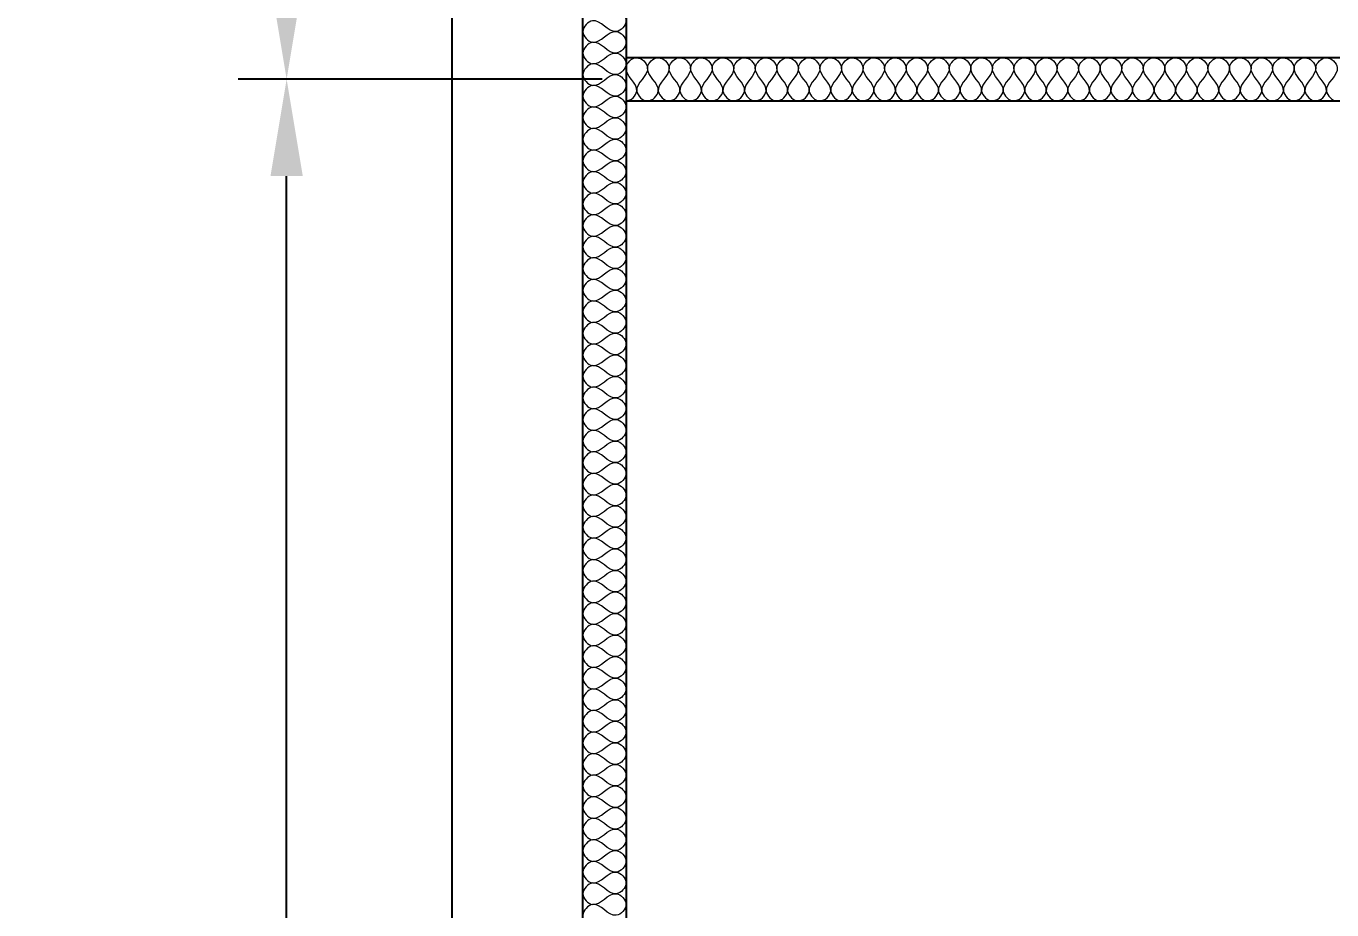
# Model space of a CAD drawing. Header units: metres. Extents: x 125 to 1179, y 511 to 749.
# Drawn here: x 124.69 to 158.39, y 583.92 to 606.73 of the extents above; entities that cross this region are included whole.
import ezdxf

# ---------------------------------------------------------------- set-up
doc = ezdxf.new("R2010")
doc.units = ezdxf.units.M
doc.layers.add('Text18', color=8, linetype='Continuous', lineweight=18)
doc.styles.get("Standard").update_dxf_attribs({"font": 'arial.ttf'})
doc.dimstyles.new('ISO-25', dxfattribs={"dimtxt": 2.5, "dimasz": 2.5, "dimexe": 1.25, "dimexo": 0.625, "dimtad": 1, "dimtxsty": 'Standard', "dimcen": 2.5, "dimadec": 0, "dimazin": 0, "dimtfac": 1, "dimtmove": 0, "dimatfit": 3, "dimfxl": 1, "dimarcsym": 0})

# ---------------------------------------------------------------- blocks, each defined once
blk = doc.blocks.new('*D3')
at = {"color": 0, "lineweight": -2, "transparency": 16777216}
for p, q in [((139.561, 605.357), (130.166, 605.357)), ((131.416, 533.7), (131.416, 602.857)), ((138.437, 531.2), (130.166, 531.2))]:
    blk.add_line(p, q, dxfattribs=at)
at = {"color": 0, "transparency": 16777216}
for points in [[(130.999, 602.857), (131.832, 602.857), (131.416, 605.357)], [(130.999, 533.7), (131.832, 533.7), (131.416, 531.2)]]:
    blk.add_solid(points, dxfattribs=at)
at = {"layer": 'Defpoints', "color": 0, "transparency": 16777216}
for p in [(131.416, 605.357), (140.186, 605.357), (139.062, 531.2)]:
    blk.add_point(p, dxfattribs=at)
at = {"color": 0, "transparency": 16777216, "insert": (127.791, 568.279), "char_height": 2.5, "attachment_point": 5, "rotation": 90}
blk.add_mtext('{\\fISOCPEUR|b0|i0|c0|p34;\\H2x;7,42m}', dxfattribs=at)
blk = doc.blocks.new('*D4')
at = {"color": 0, "lineweight": -2, "transparency": 16777216}
for p, q in [((139.561, 696.369), (130.166, 696.369)), ((131.416, 607.857), (131.416, 693.869)), ((139.561, 605.357), (130.166, 605.357))]:
    blk.add_line(p, q, dxfattribs=at)
at = {"color": 0, "transparency": 16777216}
for points in [[(130.999, 693.869), (131.832, 693.869), (131.416, 696.369)], [(130.999, 607.857), (131.832, 607.857), (131.416, 605.357)]]:
    blk.add_solid(points, dxfattribs=at)
at = {"layer": 'Defpoints', "color": 0, "transparency": 16777216}
for p in [(131.416, 696.369), (140.186, 696.369), (140.186, 605.357)]:
    blk.add_point(p, dxfattribs=at)
at = {"color": 0, "transparency": 16777216, "insert": (127.791, 650.863), "char_height": 2.5, "attachment_point": 5, "rotation": 90}
blk.add_mtext('{\\fISOCPEUR|b0|i0|c0|p34;\\H2x;9,10m}', dxfattribs=at)

msp = doc.modelspace()

# ---------------------------------------------------------------- linework, layer by layer
for p, q in [((135.692, 527.829), (135.692, 699.329)), ((139.062, 531.2), (139.062, 696.369)), ((140.186, 605.919), (140.186, 695.245)), ((140.186, 605.919), (339.062, 605.919)), ((140.186, 604.796), (140.186, 605.919)), ((140.186, 604.796), (339.062, 604.796)), ((140.186, 532.324), (140.186, 604.796))]:
    msp.add_line(p, q)
at = {"layer": 'Text18', "color": 0, "ltscale": 0.5}
for points, knots in [([(139.925, 607.143), (140.045, 607.126), (140.305, 606.865), (139.81, 606.367), (139.427, 607.088), (139.063, 606.711), (139.062, 606.586)], [2.217326, 2.217326, 2.217326, 2.217326, 2.553667, 2.890008, 3.49416, 3.830501, 3.830501, 3.830501, 3.830501]), ([(139.062, 606.586), (139.064, 606.456), (139.426, 606.09), (139.709, 606.616), (139.925, 606.586)], [1.2768335, 1.2768335, 1.2768335, 1.2768335, 1.6131741, 2.2173264, 2.2173264, 2.2173264, 2.2173264]), ([(139.925, 606.586), (140.045, 606.57), (140.305, 606.308), (139.81, 605.811), (139.427, 606.532), (139.063, 606.155), (139.062, 606.03)], [2.217326, 2.217326, 2.217326, 2.217326, 2.553667, 2.890008, 3.49416, 3.830501, 3.830501, 3.830501, 3.830501]), ([(139.062, 606.03), (139.064, 605.899), (139.426, 605.534), (139.709, 606.06), (139.925, 606.03)], [1.2768335, 1.2768335, 1.2768335, 1.2768335, 1.6131741, 2.2173264, 2.2173264, 2.2173264, 2.2173264]), ([(139.925, 606.03), (140.045, 606.013), (140.305, 605.752), (139.81, 605.255), (139.427, 605.975), (139.063, 605.598), (139.062, 605.474)], [2.217326, 2.217326, 2.217326, 2.217326, 2.553667, 2.890008, 3.49416, 3.830501, 3.830501, 3.830501, 3.830501]), ([(140.175, 604.796), (140.306, 604.797), (140.671, 605.159), (140.145, 605.442), (140.175, 605.658)], [1.2768335, 1.2768335, 1.2768335, 1.2768335, 1.6131741, 2.2173264, 2.2173264, 2.2173264, 2.2173264]), ([(140.175, 605.658), (140.192, 605.778), (140.453, 606.039), (140.95, 605.543), (140.23, 605.16), (140.607, 604.796), (140.731, 604.796)], [2.217326, 2.217326, 2.217326, 2.217326, 2.553667, 2.890008, 3.49416, 3.830501, 3.830501, 3.830501, 3.830501]), ([(140.731, 604.796), (140.862, 604.797), (141.228, 605.159), (140.701, 605.442), (140.731, 605.658)], [1.2768335, 1.2768335, 1.2768335, 1.2768335, 1.6131741, 2.2173264, 2.2173264, 2.2173264, 2.2173264]), ([(140.731, 605.658), (140.748, 605.778), (141.009, 606.039), (141.507, 605.543), (140.786, 605.16), (141.163, 604.796), (141.288, 604.796)], [2.217326, 2.217326, 2.217326, 2.217326, 2.553667, 2.890008, 3.49416, 3.830501, 3.830501, 3.830501, 3.830501]), ([(141.288, 604.796), (141.418, 604.797), (141.784, 605.159), (141.258, 605.442), (141.288, 605.658)], [1.2768335, 1.2768335, 1.2768335, 1.2768335, 1.6131741, 2.2173264, 2.2173264, 2.2173264, 2.2173264]), ([(141.288, 605.658), (141.304, 605.778), (141.566, 606.039), (142.063, 605.543), (141.342, 605.16), (141.719, 604.796), (141.844, 604.796)], [2.217326, 2.217326, 2.217326, 2.217326, 2.553667, 2.890008, 3.49416, 3.830501, 3.830501, 3.830501, 3.830501]), ([(141.844, 604.796), (141.975, 604.797), (142.34, 605.159), (141.814, 605.442), (141.844, 605.658)], [1.2768335, 1.2768335, 1.2768335, 1.2768335, 1.6131741, 2.2173264, 2.2173264, 2.2173264, 2.2173264]), ([(141.844, 605.658), (141.861, 605.778), (142.122, 606.039), (142.619, 605.543), (141.899, 605.16), (142.276, 604.796), (142.4, 604.796)], [2.217326, 2.217326, 2.217326, 2.217326, 2.553667, 2.890008, 3.49416, 3.830501, 3.830501, 3.830501, 3.830501]), ([(142.4, 604.796), (142.531, 604.797), (142.897, 605.159), (142.37, 605.442), (142.4, 605.658)], [1.2768335, 1.2768335, 1.2768335, 1.2768335, 1.6131741, 2.2173264, 2.2173264, 2.2173264, 2.2173264]), ([(142.4, 605.658), (142.417, 605.778), (142.678, 606.039), (143.176, 605.543), (142.455, 605.16), (142.832, 604.796), (142.957, 604.796)], [2.217326, 2.217326, 2.217326, 2.217326, 2.553667, 2.890008, 3.49416, 3.830501, 3.830501, 3.830501, 3.830501]), ([(142.957, 604.796), (143.087, 604.797), (143.453, 605.159), (142.927, 605.442), (142.957, 605.658)], [1.2768335, 1.2768335, 1.2768335, 1.2768335, 1.6131741, 2.2173264, 2.2173264, 2.2173264, 2.2173264]), ([(142.957, 605.658), (142.973, 605.778), (143.235, 606.039), (143.732, 605.543), (143.011, 605.16), (143.388, 604.796), (143.513, 604.796)], [2.217326, 2.217326, 2.217326, 2.217326, 2.553667, 2.890008, 3.49416, 3.830501, 3.830501, 3.830501, 3.830501]), ([(143.513, 604.796), (143.644, 604.797), (144.009, 605.159), (143.483, 605.442), (143.513, 605.658)], [1.2768335, 1.2768335, 1.2768335, 1.2768335, 1.6131741, 2.2173264, 2.2173264, 2.2173264, 2.2173264]), ([(143.513, 605.658), (143.53, 605.778), (143.791, 606.039), (144.288, 605.543), (143.568, 605.16), (143.945, 604.796), (144.069, 604.796)], [2.217326, 2.217326, 2.217326, 2.217326, 2.553667, 2.890008, 3.49416, 3.830501, 3.830501, 3.830501, 3.830501]), ([(144.069, 604.796), (144.2, 604.797), (144.566, 605.159), (144.039, 605.442), (144.069, 605.658)], [1.2768335, 1.2768335, 1.2768335, 1.2768335, 1.6131741, 2.2173264, 2.2173264, 2.2173264, 2.2173264]), ([(144.069, 605.658), (144.086, 605.778), (144.347, 606.039), (144.845, 605.543), (144.124, 605.16), (144.501, 604.796), (144.626, 604.796)], [2.217326, 2.217326, 2.217326, 2.217326, 2.553667, 2.890008, 3.49416, 3.830501, 3.830501, 3.830501, 3.830501]), ([(144.626, 604.796), (144.756, 604.797), (145.122, 605.159), (144.596, 605.442), (144.626, 605.658)], [1.2768335, 1.2768335, 1.2768335, 1.2768335, 1.6131741, 2.2173264, 2.2173264, 2.2173264, 2.2173264]), ([(144.626, 605.658), (144.642, 605.778), (144.904, 606.039), (145.401, 605.543), (144.68, 605.16), (145.057, 604.796), (145.182, 604.796)], [2.217326, 2.217326, 2.217326, 2.217326, 2.553667, 2.890008, 3.49416, 3.830501, 3.830501, 3.830501, 3.830501]), ([(145.182, 604.796), (145.313, 604.797), (145.678, 605.159), (145.152, 605.442), (145.182, 605.658)], [1.2768335, 1.2768335, 1.2768335, 1.2768335, 1.6131741, 2.2173264, 2.2173264, 2.2173264, 2.2173264]), ([(145.182, 605.658), (145.199, 605.778), (145.46, 606.039), (145.957, 605.543), (145.237, 605.16), (145.614, 604.796), (145.738, 604.796)], [2.217326, 2.217326, 2.217326, 2.217326, 2.553667, 2.890008, 3.49416, 3.830501, 3.830501, 3.830501, 3.830501]), ([(145.738, 604.796), (145.869, 604.797), (146.235, 605.159), (145.708, 605.442), (145.738, 605.658)], [1.2768335, 1.2768335, 1.2768335, 1.2768335, 1.6131741, 2.2173264, 2.2173264, 2.2173264, 2.2173264]), ([(145.738, 605.658), (145.755, 605.778), (146.016, 606.039), (146.514, 605.543), (145.793, 605.16), (146.17, 604.796), (146.295, 604.796)], [2.217326, 2.217326, 2.217326, 2.217326, 2.553667, 2.890008, 3.49416, 3.830501, 3.830501, 3.830501, 3.830501]), ([(146.295, 604.796), (146.425, 604.797), (146.791, 605.159), (146.265, 605.442), (146.295, 605.658)], [1.2768335, 1.2768335, 1.2768335, 1.2768335, 1.6131741, 2.2173264, 2.2173264, 2.2173264, 2.2173264]), ([(146.295, 605.658), (146.311, 605.778), (146.573, 606.039), (147.07, 605.543), (146.349, 605.16), (146.726, 604.796), (146.851, 604.796)], [2.217326, 2.217326, 2.217326, 2.217326, 2.553667, 2.890008, 3.49416, 3.830501, 3.830501, 3.830501, 3.830501]), ([(146.851, 604.796), (146.982, 604.797), (147.347, 605.159), (146.821, 605.442), (146.851, 605.658)], [1.2768335, 1.2768335, 1.2768335, 1.2768335, 1.6131741, 2.2173264, 2.2173264, 2.2173264, 2.2173264]), ([(146.851, 605.658), (146.868, 605.778), (147.129, 606.039), (147.626, 605.543), (146.906, 605.16), (147.283, 604.796), (147.407, 604.796)], [2.217326, 2.217326, 2.217326, 2.217326, 2.553667, 2.890008, 3.49416, 3.830501, 3.830501, 3.830501, 3.830501]), ([(147.407, 604.796), (147.538, 604.797), (147.904, 605.159), (147.377, 605.442), (147.407, 605.658)], [1.2768335, 1.2768335, 1.2768335, 1.2768335, 1.6131741, 2.2173264, 2.2173264, 2.2173264, 2.2173264]), ([(147.407, 605.658), (147.424, 605.778), (147.685, 606.039), (148.183, 605.543), (147.462, 605.16), (147.839, 604.796), (147.964, 604.796)], [2.217326, 2.217326, 2.217326, 2.217326, 2.553667, 2.890008, 3.49416, 3.830501, 3.830501, 3.830501, 3.830501]), ([(147.964, 604.796), (148.094, 604.797), (148.46, 605.159), (147.934, 605.442), (147.964, 605.658)], [1.2768335, 1.2768335, 1.2768335, 1.2768335, 1.6131741, 2.2173264, 2.2173264, 2.2173264, 2.2173264]), ([(147.964, 605.658), (147.98, 605.778), (148.242, 606.039), (148.739, 605.543), (148.018, 605.16), (148.395, 604.796), (148.52, 604.796)], [2.217326, 2.217326, 2.217326, 2.217326, 2.553667, 2.890008, 3.49416, 3.830501, 3.830501, 3.830501, 3.830501]), ([(148.52, 604.796), (148.651, 604.797), (149.016, 605.159), (148.49, 605.442), (148.52, 605.658)], [1.2768335, 1.2768335, 1.2768335, 1.2768335, 1.6131741, 2.2173264, 2.2173264, 2.2173264, 2.2173264]), ([(148.52, 605.658), (148.537, 605.778), (148.798, 606.039), (149.295, 605.543), (148.575, 605.16), (148.952, 604.796), (149.076, 604.796)], [2.217326, 2.217326, 2.217326, 2.217326, 2.553667, 2.890008, 3.49416, 3.830501, 3.830501, 3.830501, 3.830501]), ([(149.076, 604.796), (149.207, 604.797), (149.573, 605.159), (149.046, 605.442), (149.076, 605.658)], [1.2768335, 1.2768335, 1.2768335, 1.2768335, 1.6131741, 2.2173264, 2.2173264, 2.2173264, 2.2173264]), ([(149.076, 605.658), (149.093, 605.778), (149.354, 606.039), (149.852, 605.543), (149.131, 605.16), (149.508, 604.796), (149.633, 604.796)], [2.217326, 2.217326, 2.217326, 2.217326, 2.553667, 2.890008, 3.49416, 3.830501, 3.830501, 3.830501, 3.830501]), ([(149.633, 604.796), (149.763, 604.797), (150.129, 605.159), (149.603, 605.442), (149.633, 605.658)], [1.2768335, 1.2768335, 1.2768335, 1.2768335, 1.6131741, 2.2173264, 2.2173264, 2.2173264, 2.2173264]), ([(149.633, 605.658), (149.649, 605.778), (149.911, 606.039), (150.408, 605.543), (149.687, 605.16), (150.064, 604.796), (150.189, 604.796)], [2.217326, 2.217326, 2.217326, 2.217326, 2.553667, 2.890008, 3.49416, 3.830501, 3.830501, 3.830501, 3.830501]), ([(150.189, 604.796), (150.32, 604.797), (150.685, 605.159), (150.159, 605.442), (150.189, 605.658)], [1.2768335, 1.2768335, 1.2768335, 1.2768335, 1.6131741, 2.2173264, 2.2173264, 2.2173264, 2.2173264]), ([(150.189, 605.658), (150.206, 605.778), (150.467, 606.039), (150.964, 605.543), (150.244, 605.16), (150.621, 604.796), (150.745, 604.796)], [2.217326, 2.217326, 2.217326, 2.217326, 2.553667, 2.890008, 3.49416, 3.830501, 3.830501, 3.830501, 3.830501]), ([(150.745, 604.796), (150.876, 604.797), (151.242, 605.159), (150.715, 605.442), (150.745, 605.658)], [1.2768335, 1.2768335, 1.2768335, 1.2768335, 1.6131741, 2.2173264, 2.2173264, 2.2173264, 2.2173264]), ([(150.745, 605.658), (150.762, 605.778), (151.023, 606.039), (151.521, 605.543), (150.8, 605.16), (151.177, 604.796), (151.302, 604.796)], [2.217326, 2.217326, 2.217326, 2.217326, 2.553667, 2.890008, 3.49416, 3.830501, 3.830501, 3.830501, 3.830501]), ([(151.302, 604.796), (151.432, 604.797), (151.798, 605.159), (151.272, 605.442), (151.302, 605.658)], [1.2768335, 1.2768335, 1.2768335, 1.2768335, 1.6131741, 2.2173264, 2.2173264, 2.2173264, 2.2173264]), ([(151.302, 605.658), (151.318, 605.778), (151.58, 606.039), (152.077, 605.543), (151.356, 605.16), (151.733, 604.796), (151.858, 604.796)], [2.217326, 2.217326, 2.217326, 2.217326, 2.553667, 2.890008, 3.49416, 3.830501, 3.830501, 3.830501, 3.830501]), ([(151.858, 604.796), (151.989, 604.797), (152.354, 605.159), (151.828, 605.442), (151.858, 605.658)], [1.2768335, 1.2768335, 1.2768335, 1.2768335, 1.6131741, 2.2173264, 2.2173264, 2.2173264, 2.2173264]), ([(151.858, 605.658), (151.874, 605.778), (152.136, 606.039), (152.633, 605.543), (151.913, 605.16), (152.289, 604.796), (152.414, 604.796)], [2.217326, 2.217326, 2.217326, 2.217326, 2.553667, 2.890008, 3.49416, 3.830501, 3.830501, 3.830501, 3.830501]), ([(152.414, 604.796), (152.545, 604.797), (152.91, 605.159), (152.384, 605.442), (152.414, 605.658)], [1.2768335, 1.2768335, 1.2768335, 1.2768335, 1.6131741, 2.2173264, 2.2173264, 2.2173264, 2.2173264]), ([(152.414, 605.658), (152.431, 605.778), (152.692, 606.039), (153.19, 605.543), (152.469, 605.16), (152.846, 604.796), (152.97, 604.796)], [2.217326, 2.217326, 2.217326, 2.217326, 2.553667, 2.890008, 3.49416, 3.830501, 3.830501, 3.830501, 3.830501]), ([(152.97, 604.796), (153.101, 604.797), (153.467, 605.159), (152.941, 605.442), (152.97, 605.658)], [1.2768335, 1.2768335, 1.2768335, 1.2768335, 1.6131741, 2.2173264, 2.2173264, 2.2173264, 2.2173264]), ([(152.97, 605.658), (152.987, 605.778), (153.248, 606.039), (153.746, 605.543), (153.025, 605.16), (153.402, 604.796), (153.527, 604.796)], [2.217326, 2.217326, 2.217326, 2.217326, 2.553667, 2.890008, 3.49416, 3.830501, 3.830501, 3.830501, 3.830501]), ([(153.527, 604.796), (153.658, 604.797), (154.023, 605.159), (153.497, 605.442), (153.527, 605.658)], [1.2768335, 1.2768335, 1.2768335, 1.2768335, 1.6131741, 2.2173264, 2.2173264, 2.2173264, 2.2173264]), ([(153.527, 605.658), (153.543, 605.778), (153.805, 606.039), (154.302, 605.543), (153.582, 605.16), (153.958, 604.796), (154.083, 604.796)], [2.217326, 2.217326, 2.217326, 2.217326, 2.553667, 2.890008, 3.49416, 3.830501, 3.830501, 3.830501, 3.830501]), ([(154.083, 604.796), (154.214, 604.797), (154.579, 605.159), (154.053, 605.442), (154.083, 605.658)], [1.2768335, 1.2768335, 1.2768335, 1.2768335, 1.6131741, 2.2173264, 2.2173264, 2.2173264, 2.2173264]), ([(154.083, 605.658), (154.1, 605.778), (154.361, 606.039), (154.859, 605.543), (154.138, 605.16), (154.515, 604.796), (154.639, 604.796)], [2.217326, 2.217326, 2.217326, 2.217326, 2.553667, 2.890008, 3.49416, 3.830501, 3.830501, 3.830501, 3.830501]), ([(154.639, 604.796), (154.77, 604.797), (155.136, 605.159), (154.61, 605.442), (154.639, 605.658)], [1.2768335, 1.2768335, 1.2768335, 1.2768335, 1.6131741, 2.2173264, 2.2173264, 2.2173264, 2.2173264]), ([(154.639, 605.658), (154.656, 605.778), (154.917, 606.039), (155.415, 605.543), (154.694, 605.16), (155.071, 604.796), (155.196, 604.796)], [2.217326, 2.217326, 2.217326, 2.217326, 2.553667, 2.890008, 3.49416, 3.830501, 3.830501, 3.830501, 3.830501]), ([(155.196, 604.796), (155.327, 604.797), (155.692, 605.159), (155.166, 605.442), (155.196, 605.658)], [1.2768335, 1.2768335, 1.2768335, 1.2768335, 1.6131741, 2.2173264, 2.2173264, 2.2173264, 2.2173264]), ([(155.196, 605.658), (155.212, 605.778), (155.474, 606.039), (155.971, 605.543), (155.251, 605.16), (155.627, 604.796), (155.752, 604.796)], [2.217326, 2.217326, 2.217326, 2.217326, 2.553667, 2.890008, 3.49416, 3.830501, 3.830501, 3.830501, 3.830501]), ([(155.752, 604.796), (155.883, 604.797), (156.248, 605.159), (155.722, 605.442), (155.752, 605.658)], [1.2768335, 1.2768335, 1.2768335, 1.2768335, 1.6131741, 2.2173264, 2.2173264, 2.2173264, 2.2173264]), ([(155.752, 605.658), (155.769, 605.778), (156.03, 606.039), (156.528, 605.543), (155.807, 605.16), (156.184, 604.796), (156.308, 604.796)], [2.217326, 2.217326, 2.217326, 2.217326, 2.553667, 2.890008, 3.49416, 3.830501, 3.830501, 3.830501, 3.830501]), ([(156.308, 604.796), (156.439, 604.797), (156.805, 605.159), (156.279, 605.442), (156.308, 605.658)], [1.2768335, 1.2768335, 1.2768335, 1.2768335, 1.6131741, 2.2173264, 2.2173264, 2.2173264, 2.2173264]), ([(156.308, 605.658), (156.325, 605.778), (156.586, 606.039), (157.084, 605.543), (156.363, 605.16), (156.74, 604.796), (156.865, 604.796)], [2.217326, 2.217326, 2.217326, 2.217326, 2.553667, 2.890008, 3.49416, 3.830501, 3.830501, 3.830501, 3.830501]), ([(156.865, 604.796), (156.995, 604.797), (157.361, 605.159), (156.835, 605.442), (156.865, 605.658)], [1.2768335, 1.2768335, 1.2768335, 1.2768335, 1.6131741, 2.2173264, 2.2173264, 2.2173264, 2.2173264]), ([(156.865, 605.658), (156.881, 605.778), (157.143, 606.039), (157.64, 605.543), (156.919, 605.16), (157.296, 604.796), (157.421, 604.796)], [2.217326, 2.217326, 2.217326, 2.217326, 2.553667, 2.890008, 3.49416, 3.830501, 3.830501, 3.830501, 3.830501]), ([(157.421, 604.796), (157.552, 604.797), (157.917, 605.159), (157.391, 605.442), (157.421, 605.658)], [1.2768335, 1.2768335, 1.2768335, 1.2768335, 1.6131741, 2.2173264, 2.2173264, 2.2173264, 2.2173264]), ([(157.421, 605.658), (157.438, 605.778), (157.699, 606.039), (158.196, 605.543), (157.476, 605.16), (157.853, 604.796), (157.977, 604.796)], [2.217326, 2.217326, 2.217326, 2.217326, 2.553667, 2.890008, 3.49416, 3.830501, 3.830501, 3.830501, 3.830501]), ([(157.977, 604.796), (158.108, 604.797), (158.474, 605.159), (157.948, 605.442), (157.977, 605.658)], [1.2768335, 1.2768335, 1.2768335, 1.2768335, 1.6131741, 2.2173264, 2.2173264, 2.2173264, 2.2173264]), ([(157.977, 605.658), (157.994, 605.778), (158.255, 606.039), (158.753, 605.543), (158.032, 605.16), (158.409, 604.796), (158.534, 604.796)], [2.217326, 2.217326, 2.217326, 2.217326, 2.553667, 2.890008, 3.49416, 3.830501, 3.830501, 3.830501, 3.830501]), ([(139.062, 605.474), (139.064, 605.343), (139.426, 604.977), (139.709, 605.504), (139.925, 605.474)], [1.2768335, 1.2768335, 1.2768335, 1.2768335, 1.6131741, 2.2173264, 2.2173264, 2.2173264, 2.2173264]), ([(139.925, 605.474), (140.045, 605.457), (140.305, 605.196), (139.81, 604.698), (139.427, 605.419), (139.063, 605.042), (139.062, 604.917)], [2.217326, 2.217326, 2.217326, 2.217326, 2.553667, 2.890008, 3.49416, 3.830501, 3.830501, 3.830501, 3.830501]), ([(139.062, 604.917), (139.064, 604.787), (139.426, 604.421), (139.709, 604.947), (139.925, 604.917)], [1.2768335, 1.2768335, 1.2768335, 1.2768335, 1.6131741, 2.2173264, 2.2173264, 2.2173264, 2.2173264]), ([(139.925, 604.917), (140.045, 604.901), (140.305, 604.639), (139.81, 604.142), (139.427, 604.863), (139.063, 604.486), (139.062, 604.361)], [2.217326, 2.217326, 2.217326, 2.217326, 2.553667, 2.890008, 3.49416, 3.830501, 3.830501, 3.830501, 3.830501]), ([(139.062, 604.361), (139.064, 604.23), (139.426, 603.865), (139.709, 604.391), (139.925, 604.361)], [1.2768335, 1.2768335, 1.2768335, 1.2768335, 1.6131741, 2.2173264, 2.2173264, 2.2173264, 2.2173264]), ([(139.925, 604.361), (140.045, 604.344), (140.305, 604.083), (139.81, 603.586), (139.427, 604.306), (139.063, 603.929), (139.062, 603.805)], [2.217326, 2.217326, 2.217326, 2.217326, 2.553667, 2.890008, 3.49416, 3.830501, 3.830501, 3.830501, 3.830501]), ([(139.062, 603.805), (139.064, 603.674), (139.426, 603.309), (139.709, 603.835), (139.925, 603.805)], [1.2768335, 1.2768335, 1.2768335, 1.2768335, 1.6131741, 2.2173264, 2.2173264, 2.2173264, 2.2173264]), ([(139.925, 603.805), (140.045, 603.788), (140.305, 603.527), (139.81, 603.029), (139.427, 603.75), (139.063, 603.373), (139.062, 603.248)], [2.217326, 2.217326, 2.217326, 2.217326, 2.553667, 2.890008, 3.49416, 3.830501, 3.830501, 3.830501, 3.830501]), ([(139.062, 603.248), (139.064, 603.118), (139.426, 602.752), (139.709, 603.278), (139.925, 603.248)], [1.2768335, 1.2768335, 1.2768335, 1.2768335, 1.6131741, 2.2173264, 2.2173264, 2.2173264, 2.2173264]), ([(139.925, 603.248), (140.045, 603.232), (140.305, 602.971), (139.81, 602.473), (139.427, 603.194), (139.063, 602.817), (139.062, 602.692)], [2.217326, 2.217326, 2.217326, 2.217326, 2.553667, 2.890008, 3.49416, 3.830501, 3.830501, 3.830501, 3.830501]), ([(139.062, 602.692), (139.064, 602.561), (139.426, 602.196), (139.709, 602.722), (139.925, 602.692)], [1.2768335, 1.2768335, 1.2768335, 1.2768335, 1.6131741, 2.2173264, 2.2173264, 2.2173264, 2.2173264]), ([(139.925, 602.692), (140.045, 602.676), (140.305, 602.414), (139.81, 601.917), (139.427, 602.637), (139.063, 602.261), (139.062, 602.136)], [2.217326, 2.217326, 2.217326, 2.217326, 2.553667, 2.890008, 3.49416, 3.830501, 3.830501, 3.830501, 3.830501]), ([(139.062, 602.136), (139.064, 602.005), (139.426, 601.64), (139.709, 602.166), (139.925, 602.136)], [1.2768335, 1.2768335, 1.2768335, 1.2768335, 1.6131741, 2.2173264, 2.2173264, 2.2173264, 2.2173264]), ([(139.925, 602.136), (140.045, 602.119), (140.305, 601.858), (139.81, 601.36), (139.427, 602.081), (139.063, 601.704), (139.062, 601.58)], [2.217326, 2.217326, 2.217326, 2.217326, 2.553667, 2.890008, 3.49416, 3.830501, 3.830501, 3.830501, 3.830501]), ([(139.062, 601.58), (139.064, 601.449), (139.426, 601.083), (139.709, 601.609), (139.925, 601.58)], [1.2768335, 1.2768335, 1.2768335, 1.2768335, 1.6131741, 2.2173264, 2.2173264, 2.2173264, 2.2173264]), ([(139.925, 601.58), (140.045, 601.563), (140.305, 601.302), (139.81, 600.804), (139.427, 601.525), (139.063, 601.148), (139.062, 601.023)], [2.217326, 2.217326, 2.217326, 2.217326, 2.553667, 2.890008, 3.49416, 3.830501, 3.830501, 3.830501, 3.830501]), ([(139.062, 601.023), (139.064, 600.892), (139.426, 600.527), (139.709, 601.053), (139.925, 601.023)], [1.2768335, 1.2768335, 1.2768335, 1.2768335, 1.6131741, 2.2173264, 2.2173264, 2.2173264, 2.2173264]), ([(139.925, 601.023), (140.045, 601.007), (140.305, 600.745), (139.81, 600.248), (139.427, 600.968), (139.063, 600.592), (139.062, 600.467)], [2.217326, 2.217326, 2.217326, 2.217326, 2.553667, 2.890008, 3.49416, 3.830501, 3.830501, 3.830501, 3.830501]), ([(139.062, 600.467), (139.064, 600.336), (139.426, 599.971), (139.709, 600.497), (139.925, 600.467)], [1.2768335, 1.2768335, 1.2768335, 1.2768335, 1.6131741, 2.2173264, 2.2173264, 2.2173264, 2.2173264]), ([(139.925, 600.467), (140.045, 600.45), (140.305, 600.189), (139.81, 599.691), (139.427, 600.412), (139.063, 600.035), (139.062, 599.911)], [2.217326, 2.217326, 2.217326, 2.217326, 2.553667, 2.890008, 3.49416, 3.830501, 3.830501, 3.830501, 3.830501]), ([(139.062, 599.911), (139.064, 599.78), (139.426, 599.414), (139.709, 599.94), (139.925, 599.911)], [1.2768335, 1.2768335, 1.2768335, 1.2768335, 1.6131741, 2.2173264, 2.2173264, 2.2173264, 2.2173264]), ([(139.925, 599.911), (140.045, 599.894), (140.305, 599.633), (139.81, 599.135), (139.427, 599.856), (139.063, 599.479), (139.062, 599.354)], [2.217326, 2.217326, 2.217326, 2.217326, 2.553667, 2.890008, 3.49416, 3.830501, 3.830501, 3.830501, 3.830501]), ([(139.062, 599.354), (139.064, 599.223), (139.426, 598.858), (139.709, 599.384), (139.925, 599.354)], [1.2768335, 1.2768335, 1.2768335, 1.2768335, 1.6131741, 2.2173264, 2.2173264, 2.2173264, 2.2173264]), ([(139.925, 599.354), (140.045, 599.338), (140.305, 599.076), (139.81, 598.579), (139.427, 599.299), (139.063, 598.923), (139.062, 598.798)], [2.217326, 2.217326, 2.217326, 2.217326, 2.553667, 2.890008, 3.49416, 3.830501, 3.830501, 3.830501, 3.830501]), ([(139.062, 598.798), (139.064, 598.667), (139.426, 598.302), (139.709, 598.828), (139.925, 598.798)], [1.2768335, 1.2768335, 1.2768335, 1.2768335, 1.6131741, 2.2173264, 2.2173264, 2.2173264, 2.2173264]), ([(139.925, 598.798), (140.045, 598.781), (140.305, 598.52), (139.81, 598.023), (139.427, 598.743), (139.063, 598.366), (139.062, 598.242)], [2.217326, 2.217326, 2.217326, 2.217326, 2.553667, 2.890008, 3.49416, 3.830501, 3.830501, 3.830501, 3.830501]), ([(139.062, 598.242), (139.064, 598.111), (139.426, 597.745), (139.709, 598.271), (139.925, 598.242)], [1.2768335, 1.2768335, 1.2768335, 1.2768335, 1.6131741, 2.2173264, 2.2173264, 2.2173264, 2.2173264]), ([(139.925, 598.242), (140.045, 598.225), (140.305, 597.964), (139.81, 597.466), (139.427, 598.187), (139.063, 597.81), (139.062, 597.685)], [2.217326, 2.217326, 2.217326, 2.217326, 2.553667, 2.890008, 3.49416, 3.830501, 3.830501, 3.830501, 3.830501]), ([(139.062, 597.685), (139.064, 597.555), (139.426, 597.189), (139.709, 597.715), (139.925, 597.685)], [1.2768335, 1.2768335, 1.2768335, 1.2768335, 1.6131741, 2.2173264, 2.2173264, 2.2173264, 2.2173264]), ([(139.925, 597.685), (140.045, 597.669), (140.305, 597.407), (139.81, 596.91), (139.427, 597.631), (139.063, 597.254), (139.062, 597.129)], [2.217326, 2.217326, 2.217326, 2.217326, 2.553667, 2.890008, 3.49416, 3.830501, 3.830501, 3.830501, 3.830501]), ([(139.062, 597.129), (139.064, 596.998), (139.426, 596.633), (139.709, 597.159), (139.925, 597.129)], [1.2768335, 1.2768335, 1.2768335, 1.2768335, 1.6131741, 2.2173264, 2.2173264, 2.2173264, 2.2173264]), ([(139.925, 597.129), (140.045, 597.112), (140.305, 596.851), (139.81, 596.354), (139.427, 597.074), (139.063, 596.697), (139.062, 596.573)], [2.217326, 2.217326, 2.217326, 2.217326, 2.553667, 2.890008, 3.49416, 3.830501, 3.830501, 3.830501, 3.830501]), ([(139.062, 596.573), (139.064, 596.442), (139.426, 596.076), (139.709, 596.603), (139.925, 596.573)], [1.2768335, 1.2768335, 1.2768335, 1.2768335, 1.6131741, 2.2173264, 2.2173264, 2.2173264, 2.2173264]), ([(139.925, 596.573), (140.045, 596.556), (140.305, 596.295), (139.81, 595.797), (139.427, 596.518), (139.063, 596.141), (139.062, 596.016)], [2.217326, 2.217326, 2.217326, 2.217326, 2.553667, 2.890008, 3.49416, 3.830501, 3.830501, 3.830501, 3.830501]), ([(139.062, 596.016), (139.064, 595.886), (139.426, 595.52), (139.709, 596.046), (139.925, 596.016)], [1.2768335, 1.2768335, 1.2768335, 1.2768335, 1.6131741, 2.2173264, 2.2173264, 2.2173264, 2.2173264]), ([(139.925, 596.016), (140.045, 596), (140.305, 595.738), (139.81, 595.241), (139.427, 595.962), (139.063, 595.585), (139.062, 595.46)], [2.217326, 2.217326, 2.217326, 2.217326, 2.553667, 2.890008, 3.49416, 3.830501, 3.830501, 3.830501, 3.830501]), ([(139.062, 595.46), (139.064, 595.329), (139.426, 594.964), (139.709, 595.49), (139.925, 595.46)], [1.2768335, 1.2768335, 1.2768335, 1.2768335, 1.6131741, 2.2173264, 2.2173264, 2.2173264, 2.2173264]), ([(139.925, 595.46), (140.045, 595.443), (140.305, 595.182), (139.81, 594.685), (139.427, 595.405), (139.063, 595.028), (139.062, 594.904)], [2.217326, 2.217326, 2.217326, 2.217326, 2.553667, 2.890008, 3.49416, 3.830501, 3.830501, 3.830501, 3.830501]), ([(139.062, 594.904), (139.064, 594.773), (139.426, 594.407), (139.709, 594.934), (139.925, 594.904)], [1.2768335, 1.2768335, 1.2768335, 1.2768335, 1.6131741, 2.2173264, 2.2173264, 2.2173264, 2.2173264]), ([(139.925, 594.904), (140.045, 594.887), (140.305, 594.626), (139.81, 594.128), (139.427, 594.849), (139.063, 594.472), (139.062, 594.347)], [2.217326, 2.217326, 2.217326, 2.217326, 2.553667, 2.890008, 3.49416, 3.830501, 3.830501, 3.830501, 3.830501]), ([(139.062, 594.347), (139.064, 594.217), (139.426, 593.851), (139.709, 594.377), (139.925, 594.347)], [1.2768335, 1.2768335, 1.2768335, 1.2768335, 1.6131741, 2.2173264, 2.2173264, 2.2173264, 2.2173264]), ([(139.925, 594.347), (140.045, 594.331), (140.305, 594.069), (139.81, 593.572), (139.427, 594.293), (139.063, 593.916), (139.062, 593.791)], [2.217326, 2.217326, 2.217326, 2.217326, 2.553667, 2.890008, 3.49416, 3.830501, 3.830501, 3.830501, 3.830501]), ([(139.062, 593.791), (139.064, 593.66), (139.426, 593.295), (139.709, 593.821), (139.925, 593.791)], [1.2768335, 1.2768335, 1.2768335, 1.2768335, 1.6131741, 2.2173264, 2.2173264, 2.2173264, 2.2173264]), ([(139.925, 593.791), (140.045, 593.774), (140.305, 593.513), (139.81, 593.016), (139.427, 593.736), (139.063, 593.359), (139.062, 593.235)], [2.217326, 2.217326, 2.217326, 2.217326, 2.553667, 2.890008, 3.49416, 3.830501, 3.830501, 3.830501, 3.830501]), ([(139.062, 593.235), (139.064, 593.104), (139.426, 592.738), (139.709, 593.265), (139.925, 593.235)], [1.2768335, 1.2768335, 1.2768335, 1.2768335, 1.6131741, 2.2173264, 2.2173264, 2.2173264, 2.2173264]), ([(139.925, 593.235), (140.045, 593.218), (140.305, 592.957), (139.81, 592.459), (139.427, 593.18), (139.063, 592.803), (139.062, 592.678)], [2.217326, 2.217326, 2.217326, 2.217326, 2.553667, 2.890008, 3.49416, 3.830501, 3.830501, 3.830501, 3.830501]), ([(139.062, 592.678), (139.064, 592.548), (139.426, 592.182), (139.709, 592.708), (139.925, 592.678)], [1.2768335, 1.2768335, 1.2768335, 1.2768335, 1.6131741, 2.2173264, 2.2173264, 2.2173264, 2.2173264]), ([(139.925, 592.678), (140.045, 592.662), (140.305, 592.4), (139.81, 591.903), (139.427, 592.624), (139.063, 592.247), (139.062, 592.122)], [2.217326, 2.217326, 2.217326, 2.217326, 2.553667, 2.890008, 3.49416, 3.830501, 3.830501, 3.830501, 3.830501]), ([(139.062, 592.122), (139.064, 591.991), (139.426, 591.626), (139.709, 592.152), (139.925, 592.122)], [1.2768335, 1.2768335, 1.2768335, 1.2768335, 1.6131741, 2.2173264, 2.2173264, 2.2173264, 2.2173264]), ([(139.925, 592.122), (140.045, 592.105), (140.305, 591.844), (139.81, 591.347), (139.427, 592.067), (139.063, 591.69), (139.062, 591.566)], [2.217326, 2.217326, 2.217326, 2.217326, 2.553667, 2.890008, 3.49416, 3.830501, 3.830501, 3.830501, 3.830501]), ([(139.062, 591.566), (139.064, 591.435), (139.426, 591.069), (139.709, 591.596), (139.925, 591.566)], [1.2768335, 1.2768335, 1.2768335, 1.2768335, 1.6131741, 2.2173264, 2.2173264, 2.2173264, 2.2173264]), ([(139.925, 591.566), (140.045, 591.549), (140.305, 591.288), (139.81, 590.79), (139.427, 591.511), (139.063, 591.134), (139.062, 591.009)], [2.217326, 2.217326, 2.217326, 2.217326, 2.553667, 2.890008, 3.49416, 3.830501, 3.830501, 3.830501, 3.830501]), ([(139.062, 591.009), (139.064, 590.879), (139.426, 590.513), (139.709, 591.039), (139.925, 591.009)], [1.2768335, 1.2768335, 1.2768335, 1.2768335, 1.6131741, 2.2173264, 2.2173264, 2.2173264, 2.2173264]), ([(139.925, 591.009), (140.045, 590.993), (140.305, 590.731), (139.81, 590.234), (139.427, 590.955), (139.063, 590.578), (139.062, 590.453)], [2.217326, 2.217326, 2.217326, 2.217326, 2.553667, 2.890008, 3.49416, 3.830501, 3.830501, 3.830501, 3.830501]), ([(139.062, 590.453), (139.064, 590.322), (139.426, 589.957), (139.709, 590.483), (139.925, 590.453)], [1.2768335, 1.2768335, 1.2768335, 1.2768335, 1.6131741, 2.2173264, 2.2173264, 2.2173264, 2.2173264]), ([(139.925, 590.453), (140.045, 590.436), (140.305, 590.175), (139.81, 589.678), (139.427, 590.398), (139.063, 590.021), (139.062, 589.897)], [2.217326, 2.217326, 2.217326, 2.217326, 2.553667, 2.890008, 3.49416, 3.830501, 3.830501, 3.830501, 3.830501]), ([(139.062, 589.897), (139.064, 589.766), (139.426, 589.4), (139.709, 589.927), (139.925, 589.897)], [1.2768335, 1.2768335, 1.2768335, 1.2768335, 1.6131741, 2.2173264, 2.2173264, 2.2173264, 2.2173264]), ([(139.925, 589.897), (140.045, 589.88), (140.305, 589.619), (139.81, 589.121), (139.427, 589.842), (139.063, 589.465), (139.062, 589.34)], [2.217326, 2.217326, 2.217326, 2.217326, 2.553667, 2.890008, 3.49416, 3.830501, 3.830501, 3.830501, 3.830501]), ([(139.062, 589.34), (139.064, 589.21), (139.426, 588.844), (139.709, 589.37), (139.925, 589.34)], [1.2768335, 1.2768335, 1.2768335, 1.2768335, 1.6131741, 2.2173264, 2.2173264, 2.2173264, 2.2173264]), ([(139.925, 589.34), (140.045, 589.324), (140.305, 589.062), (139.81, 588.565), (139.427, 589.286), (139.063, 588.909), (139.062, 588.784)], [2.217326, 2.217326, 2.217326, 2.217326, 2.553667, 2.890008, 3.49416, 3.830501, 3.830501, 3.830501, 3.830501]), ([(139.062, 588.784), (139.064, 588.653), (139.426, 588.288), (139.709, 588.814), (139.925, 588.784)], [1.2768335, 1.2768335, 1.2768335, 1.2768335, 1.6131741, 2.2173264, 2.2173264, 2.2173264, 2.2173264]), ([(139.925, 588.784), (140.045, 588.767), (140.305, 588.506), (139.81, 588.009), (139.427, 588.729), (139.063, 588.352), (139.062, 588.228)], [2.217326, 2.217326, 2.217326, 2.217326, 2.553667, 2.890008, 3.49416, 3.830501, 3.830501, 3.830501, 3.830501]), ([(139.062, 588.228), (139.064, 588.097), (139.426, 587.731), (139.709, 588.258), (139.925, 588.228)], [1.2768335, 1.2768335, 1.2768335, 1.2768335, 1.6131741, 2.2173264, 2.2173264, 2.2173264, 2.2173264]), ([(139.925, 588.228), (140.045, 588.211), (140.305, 587.95), (139.81, 587.452), (139.427, 588.173), (139.063, 587.796), (139.062, 587.671)], [2.217326, 2.217326, 2.217326, 2.217326, 2.553667, 2.890008, 3.49416, 3.830501, 3.830501, 3.830501, 3.830501]), ([(139.062, 587.671), (139.064, 587.541), (139.426, 587.175), (139.709, 587.701), (139.925, 587.671)], [1.2768335, 1.2768335, 1.2768335, 1.2768335, 1.6131741, 2.2173264, 2.2173264, 2.2173264, 2.2173264]), ([(139.925, 587.671), (140.045, 587.655), (140.305, 587.393), (139.81, 586.896), (139.427, 587.617), (139.063, 587.24), (139.062, 587.115)], [2.217326, 2.217326, 2.217326, 2.217326, 2.553667, 2.890008, 3.49416, 3.830501, 3.830501, 3.830501, 3.830501]), ([(139.062, 587.115), (139.064, 586.984), (139.426, 586.619), (139.709, 587.145), (139.925, 587.115)], [1.2768335, 1.2768335, 1.2768335, 1.2768335, 1.6131741, 2.2173264, 2.2173264, 2.2173264, 2.2173264]), ([(139.925, 587.115), (140.045, 587.098), (140.305, 586.837), (139.81, 586.34), (139.427, 587.06), (139.063, 586.683), (139.062, 586.559)], [2.217326, 2.217326, 2.217326, 2.217326, 2.553667, 2.890008, 3.49416, 3.830501, 3.830501, 3.830501, 3.830501]), ([(139.062, 586.559), (139.064, 586.428), (139.426, 586.062), (139.709, 586.589), (139.925, 586.559)], [1.2768335, 1.2768335, 1.2768335, 1.2768335, 1.6131741, 2.2173264, 2.2173264, 2.2173264, 2.2173264]), ([(139.925, 586.559), (140.045, 586.542), (140.305, 586.281), (139.81, 585.783), (139.427, 586.504), (139.063, 586.127), (139.062, 586.002)], [2.217326, 2.217326, 2.217326, 2.217326, 2.553667, 2.890008, 3.49416, 3.830501, 3.830501, 3.830501, 3.830501]), ([(139.062, 586.002), (139.064, 585.872), (139.426, 585.506), (139.709, 586.032), (139.925, 586.002)], [1.2768335, 1.2768335, 1.2768335, 1.2768335, 1.6131741, 2.2173264, 2.2173264, 2.2173264, 2.2173264]), ([(139.925, 586.002), (140.045, 585.986), (140.305, 585.725), (139.81, 585.227), (139.427, 585.948), (139.063, 585.571), (139.062, 585.446)], [2.217326, 2.217326, 2.217326, 2.217326, 2.553667, 2.890008, 3.49416, 3.830501, 3.830501, 3.830501, 3.830501]), ([(139.062, 585.446), (139.064, 585.315), (139.426, 584.95), (139.709, 585.476), (139.925, 585.446)], [1.2768335, 1.2768335, 1.2768335, 1.2768335, 1.6131741, 2.2173264, 2.2173264, 2.2173264, 2.2173264]), ([(139.925, 585.446), (140.045, 585.43), (140.305, 585.168), (139.81, 584.671), (139.427, 585.391), (139.063, 585.015), (139.062, 584.89)], [2.217326, 2.217326, 2.217326, 2.217326, 2.553667, 2.890008, 3.49416, 3.830501, 3.830501, 3.830501, 3.830501]), ([(139.062, 584.89), (139.064, 584.759), (139.426, 584.394), (139.709, 584.92), (139.925, 584.89)], [1.2768335, 1.2768335, 1.2768335, 1.2768335, 1.6131741, 2.2173264, 2.2173264, 2.2173264, 2.2173264]), ([(139.925, 584.89), (140.045, 584.873), (140.305, 584.612), (139.81, 584.114), (139.427, 584.835), (139.063, 584.458), (139.062, 584.334)], [2.217326, 2.217326, 2.217326, 2.217326, 2.553667, 2.890008, 3.49416, 3.830501, 3.830501, 3.830501, 3.830501]), ([(139.062, 584.334), (139.064, 584.203), (139.426, 583.837), (139.709, 584.363), (139.925, 584.334)], [1.2768335, 1.2768335, 1.2768335, 1.2768335, 1.6131741, 2.2173264, 2.2173264, 2.2173264, 2.2173264]), ([(139.925, 584.334), (140.045, 584.317), (140.305, 584.056), (139.81, 583.558), (139.427, 584.279), (139.063, 583.902), (139.062, 583.777)], [2.217326, 2.217326, 2.217326, 2.217326, 2.553667, 2.890008, 3.49416, 3.830501, 3.830501, 3.830501, 3.830501])]:
    msp.add_open_spline(points, degree=3, knots=knots, dxfattribs=at)

# ---------------------------------------------------------------- dimensions: what is measured, and where the dimension line sits
for base, p1, p2, text, picture, middle in [((131.416, 696.369), (140.186, 605.357), (140.186, 696.369), '{\\fISOCPEUR|b0|i0|c0|p34;\\H2x;9,10m}', '*D4', (127.791, 650.863)), ((131.416, 605.357), (139.062, 531.2), (140.186, 605.357), '{\\fISOCPEUR|b0|i0|c0|p34;\\H2x;7,42m}', '*D3', (127.791, 568.279))]:
    dim = msp.add_linear_dim(base=base, p1=p1, p2=p2, angle=90, text=text, dimstyle='ISO-25')
    dim.commit()
    dim.dimension.update_dxf_attribs({"geometry": picture, "text_midpoint": middle})

doc.saveas('drawing.dxf')
